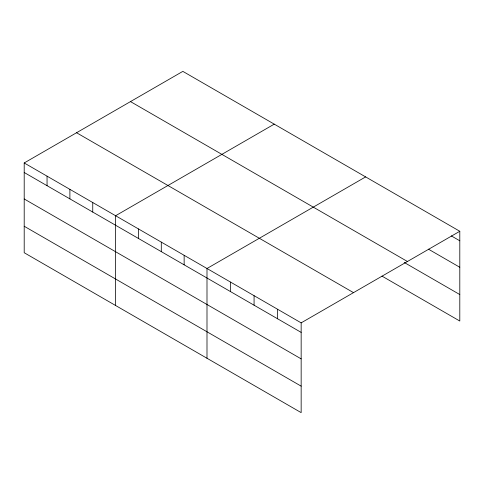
<?xml version="1.0" encoding="UTF-8"?>
<svg xmlns="http://www.w3.org/2000/svg" width="484" height="484" viewBox="0 0 484 484"><rect width="100%" height="100%" fill="white"/><g stroke="black" fill="none" stroke-linecap="round" stroke-linejoin="round"><path stroke-width="0.73" d="M24.2 162.963L301.157 322.864L301.157 412.628L24.2 252.727L24.2 162.963L182.843 71.372L459.8 231.273L459.8 321.037L381.985 276.11M274.24 124.14L115.597 215.731L115.597 305.495M365.632 176.908L206.995 268.499L206.995 358.263M301.157 322.864L459.8 231.273M451.3 235.889L459.8 240.796M428.413 249.157L459.8 267.277M130.492 101.598L407.449 261.499M404.219 262.467L459.8 294.556M76.551 132.737L353.508 292.638M24.2 172.492L301.157 332.387M24.2 198.966L301.157 358.868M24.2 226.246L301.157 386.147M277.616 309.276L277.616 318.799M254.076 295.682L254.076 305.204M230.535 282.093L230.535 291.616M184.144 255.31L184.144 264.833M161.293 242.115L161.293 251.638M138.442 228.926L138.442 238.449M92.746 202.542L92.746 212.065M69.896 189.347L69.896 198.876M47.051 176.158L47.051 185.681"/></g></svg>
